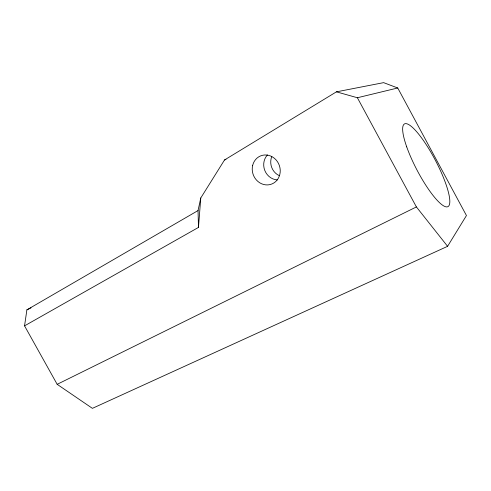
<?xml version="1.0" encoding="UTF-8"?>
<svg xmlns="http://www.w3.org/2000/svg" width="491" height="491" viewBox="0 0 491 491"><rect width="100%" height="100%" fill="white"/><g stroke="black" fill="none" stroke-linecap="round" stroke-linejoin="round"><path stroke-width="0.74" d="M24.55 325.858L198.474 227.413L200.776 197.965L224.522 159.968L336.433 91.842L383.624 82.648L397.735 87.987L466.45 215.543L447.589 246.322L92.406 408.352L57.171 384.324L24.55 325.858L26.888 309.864L198.039 210.565L200.776 197.965M57.171 384.324L416.399 206.932L447.589 246.322M26.888 309.864L30.988 307.875M224.522 159.968L225.97 159.495M336.433 91.842L357.387 97.746L397.735 87.987M357.387 97.746L416.399 206.932M198.039 210.565L198.474 227.413M279.361 175.686A14.251 13.208 70.6 0 1 271.769 156.586M277.384 179.902A14.589 13.453 70.1 0 1 264.809 170.494A14.589 13.453 70.1 0 1 267.454 154.941M252.662 165.369A15.141 13.852 69.5 0 0 269.995 184.591A15.141 13.852 69.5 0 0 276.046 159.876A15.141 13.852 69.5 0 0 252.662 165.369M406.708 146.858A46.713 10.403 62.3 0 0 447.497 206.809A46.713 10.403 62.3 0 0 424.562 142.144A46.713 10.403 62.3 0 0 406.708 146.858"/></g></svg>
